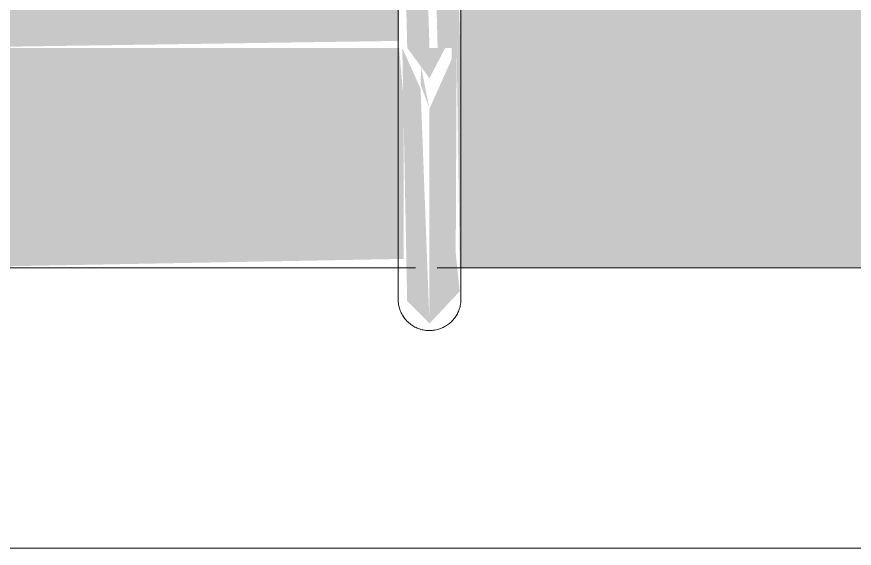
# Model space of a CAD drawing. Header units: inches. Extents: x -55396 to -733, y -290 to 853.
# Drawn here: x -24985.9 to -24979.23, y 282.95 to 287.19 of the extents above; entities that cross this region are included whole.
import ezdxf

# ---------------------------------------------------------------- set-up
doc = ezdxf.new("R2010")
doc.units = ezdxf.units.IN
doc.header["$MEASUREMENT"] = 0
doc.layers.add('Q-SPCQ', color=91, linetype='Continuous', lineweight=9)

# ---------------------------------------------------------------- blocks, each defined once
blk = doc.blocks.new('Basketball_Backstop-Performance_Sports_Systems-3103-Ceiling_Hung - 27_-0_ to 27_-11 7_8_-652462-Section 13')
at = {"layer": 'Q-SPCQ'}
h = blk.add_hatch(color=256, dxfattribs=at)
h.paths.add_polyline_path([(-24982.6117, 286.9375), (-24982.6925, 289.5), (-24982.8531, 289.5), (-24982.7884, 286.9375), (-24982.6764, 286.9375)], flags=0)
h.paths.add_polyline_path([(-24982.7413, 290.125), (-24982.6117, 290.125), (-24982.6764, 290.4375), (-24982.8531, 290.4375), (-24982.7884, 290.125)], flags=0)
h = blk.add_hatch(color=256, dxfattribs=at)
h.paths.add_polyline_path([(-24982.4349, 286.9375), (-24982.3702, 286.9375), (-24982.4349, 289.5), (-24982.6117, 289.5), (-24982.547, 286.9375), (-24982.4867, 286.9375)], flags=0)
h.paths.add_polyline_path([(-24982.3929, 290.125), (-24982.3702, 290.125), (-24982.4349, 290.4375), (-24982.6117, 290.4375), (-24982.5416, 290.125), (-24982.3952, 290.125)], flags=0)
h = blk.add_hatch(color=256, dxfattribs=at)
h.paths.add_polyline_path([(-24986.6117, 286.9375), (-24982.8531, 286.9933), (-24982.8531, 288.6875), (-24983.4867, 288.6279), (-24983.4867, 288.1875), (-24983.6742, 288.1886), (-24983.6742, 288.6875), (-24986.6117, 288.6279), (-24986.6117, 287.3904)], flags=0)
h.paths.add_polyline_path([(-24972.9706, 286.9375), (-24958.2367, 286.9375), (-24958.2367, 287.071), (-24958.4242, 287.1357), (-24958.4242, 287.554), (-24958.2367, 287.59), (-24958.2367, 287.8177), (-24957.7992, 287.8773), (-24957.7765, 288.1839), (-24957.6117, 288.1749), (-24957.5492, 287.7652), (-24957.5172, 287.8773), (-24957.0804, 288.1403), (-24956.8531, 288.1984), (-24956.8531, 288.6875), (-24957.4621, 288.6279), (-24957.4867, 288.3099), (-24957.5172, 288.1875), (-24957.6742, 288.2749), (-24957.7765, 288.3121), (-24957.6742, 288.6875), (-24981.5492, 288.6279), (-24981.6104, 288.1875), (-24981.7367, 288.1975), (-24981.7367, 288.6875), (-24982.3702, 288.6279), (-24982.3702, 286.9375), (-24981.6104, 286.9375)], flags=0)
h.paths.add_polyline_path([(-24954.9867, 286.9375), (-24930.8531, 286.9695), (-24930.8531, 288.6875), (-24931.4867, 288.6137), (-24931.4867, 288.1875), (-24931.6742, 288.1875), (-24931.6742, 288.6875), (-24955.5492, 288.6279), (-24955.4981, 288.453), (-24955.4468, 288.3121), (-24955.7367, 288.248), (-24955.7829, 288.6875), (-24956.3702, 288.6279), (-24956.369, 288.1683), (-24956.1429, 288.1403), (-24955.7246, 287.8125), (-24955.6742, 287.7652), (-24955.6117, 288.1839), (-24955.4242, 288.1749), (-24955.4242, 287.8177), (-24954.9867, 287.7652), (-24954.9867, 287.554), (-24954.7992, 287.4893), (-24954.7992, 287.071), (-24954.9867, 287.0599)], flags=0)
h.paths.add_polyline_path([(-24957.6117, 286.9375), (-24957.5492, 286.9375), (-24957.6117, 287.0599)], flags=0)
h.paths.add_polyline_path([(-24930.3702, 286.9375), (-24926.6117, 286.9375), (-24926.6117, 288.6875), (-24929.5492, 288.6193), (-24929.5492, 288.1875), (-24929.7367, 288.1875), (-24929.7716, 288.6875), (-24930.3702, 288.6169), (-24930.3702, 286.9659)], flags=0)
h = blk.add_hatch(color=256, dxfattribs=at)
h.paths.add_polyline_path([(-24982.7884, 286.9375), (-24982.6117, 286.6958), (-24982.4867, 286.9375), (-24982.7367, 286.9375)], flags=0)
h.paths.add_polyline_path([(-24986.6117, 285.1875), (-24982.8163, 285.2582), (-24982.8166, 286.5132), (-24982.8531, 286.9375), (-24986.6117, 286.9375), (-24986.6117, 285.2471)], flags=0)
h.paths.add_polyline_path([(-24982.3952, 286.9375), (-24982.4349, 286.9375), (-24982.4349, 286.8488)], flags=0)
h.paths.add_polyline_path([(-24981.6104, 285.1875), (-24957.5492, 285.2471), (-24957.6117, 286.6938), (-24957.7992, 286.7021), (-24957.7992, 286.8073), (-24958.2367, 286.8073), (-24958.2367, 286.9375), (-24982.3952, 286.9375), (-24982.371, 285.1875)], flags=0)
h.paths.add_polyline_path([(-24930.7884, 286.9375), (-24930.6117, 286.6958), (-24930.4867, 286.9375), (-24930.7367, 286.9375)], flags=0)
h.paths.add_polyline_path([(-24947.0512, 285.1875), (-24930.8156, 285.2471), (-24930.8162, 286.4996), (-24930.8531, 286.9375), (-24954.9867, 286.9375), (-24954.9867, 286.8073), (-24955.4242, 286.72), (-24955.4242, 286.6938), (-24955.6117, 286.7186), (-24955.6742, 285.1875)], flags=0)
h.paths.add_polyline_path([(-24930.3952, 286.9375), (-24930.4455, 286.9086), (-24930.408, 286.9088)], flags=0)
h.paths.add_polyline_path([(-24930.3794, 285.1875), (-24926.6117, 285.2471), (-24926.6117, 286.9375), (-24930.3959, 286.9089), (-24930.386, 285.2209)], flags=0)
h = blk.add_hatch(color=256, dxfattribs=at)
h.paths.add_polyline_path([(-24982.6117, 286.4541), (-24982.6791, 286.7881), (-24982.6818, 286.6458), (-24982.6283, 286.4996)], flags=0)
h.paths.add_polyline_path([(-24982.6117, 284.7439), (-24982.6824, 286.612), (-24982.8282, 286.9375), (-24982.7893, 284.9239)], flags=0)
blk.add_hatch(color=256, dxfattribs=at).paths.add_polyline_path([(-24982.6117, 284.7439), (-24982.371, 284.9995), (-24982.4029, 285.3058), (-24982.3952, 286.9375), (-24982.6117, 286.4541), (-24982.6117, 284.9611)], flags=0)
for p, q in [((-24982.8617, 289.5), (-24982.8617, 286.9375)), ((-24982.3617, 286.9375), (-24982.3617, 289.5)), ((-24986.6117, 285.1875), (-24982.7221, 285.1875)), ((-24982.5516, 285.1875), (-24957.5492, 285.1875)), ((-24957.5492, 282.955), (-25004.6065, 282.955))]:
    blk.add_line(p, q, dxfattribs=at)
at = {"layer": 'Q-SPCQ', "flags": 128}
for points in [[(-24982.8617, 286.9375), (-24982.8617, 286.8575), (-24982.8617, 286.7777), (-24982.8617, 286.6981), (-24982.8617, 286.6189), (-24982.8617, 286.5402), (-24982.8617, 286.4621), (-24982.8617, 286.3848), (-24982.8617, 286.3084), (-24982.8617, 286.233), (-24982.8617, 286.1587), (-24982.8617, 286.0856), (-24982.8617, 286.0139), (-24982.8617, 285.9437), (-24982.8617, 285.8751), (-24982.8617, 285.8082), (-24982.8617, 285.7431), (-24982.8617, 285.6799), (-24982.8617, 285.6187), (-24982.8617, 285.5597), (-24982.8617, 285.5028), (-24982.8617, 285.4482), (-24982.8617, 285.396), (-24982.8617, 285.3463), (-24982.8617, 285.2991), (-24982.8617, 285.2546), (-24982.8617, 285.2127), (-24982.8617, 285.1736), (-24982.8617, 285.1373), (-24982.8617, 285.1039), (-24982.8617, 285.0734), (-24982.8617, 285.0459), (-24982.8617, 285.0215), (-24982.8617, 285.0001), (-24982.8617, 284.9818), (-24982.8617, 284.9666), (-24982.8617, 284.9546), (-24982.8617, 284.9457), (-24982.8617, 284.9401), (-24982.8617, 284.9376)], [(-24982.3617, 284.9375), (-24982.3617, 284.9391), (-24982.3617, 284.9439), (-24982.3617, 284.9519), (-24982.3617, 284.963), (-24982.3617, 284.9774), (-24982.3617, 284.9948), (-24982.3617, 285.0154), (-24982.3617, 285.039), (-24982.3617, 285.0657), (-24982.3617, 285.0954), (-24982.3617, 285.128), (-24982.3617, 285.1635), (-24982.3617, 285.2019), (-24982.3617, 285.243), (-24982.3617, 285.2868), (-24982.3617, 285.3333), (-24982.3617, 285.3824), (-24982.3617, 285.4339), (-24982.3617, 285.4878), (-24982.3617, 285.5441), (-24982.3617, 285.6026), (-24982.3617, 285.6632), (-24982.3617, 285.7259), (-24982.3617, 285.7905), (-24982.3617, 285.8569), (-24982.3617, 285.9251), (-24982.3617, 285.9948), (-24982.3617, 286.0661), (-24982.3617, 286.1388), (-24982.3617, 286.2128), (-24982.3617, 286.2879), (-24982.3617, 286.3641), (-24982.3617, 286.4411), (-24982.3617, 286.519), (-24982.3617, 286.5976), (-24982.3617, 286.6767), (-24982.3617, 286.7562), (-24982.3617, 286.836), (-24982.3617, 286.9159), (-24982.3617, 286.9375)], [(-24982.8617, 284.9375), (-24982.8617, 284.9391), (-24982.8617, 284.9439), (-24982.8617, 284.9519), (-24982.8617, 284.963), (-24982.8617, 284.9774), (-24982.8617, 284.9948), (-24982.8617, 285.0154), (-24982.8617, 285.039), (-24982.8617, 285.0657), (-24982.8617, 285.0954), (-24982.8617, 285.128), (-24982.8617, 285.1635), (-24982.8617, 285.2019)], [(-24982.3617, 285.2127), (-24982.3617, 285.1736), (-24982.3617, 285.1373), (-24982.3617, 285.1039), (-24982.3617, 285.0734), (-24982.3617, 285.0459), (-24982.3617, 285.0215), (-24982.3617, 285.0001), (-24982.3617, 284.9818), (-24982.3617, 284.9666), (-24982.3617, 284.9546), (-24982.3617, 284.9457), (-24982.3617, 284.9401), (-24982.3617, 284.9376)], [(-24982.6117, 284.6875), (-24982.6217, 284.6877), (-24982.6316, 284.6883), (-24982.6416, 284.6893), (-24982.6515, 284.6907), (-24982.6613, 284.6925), (-24982.6711, 284.6947), (-24982.6807, 284.6972), (-24982.6903, 284.7002), (-24982.6997, 284.7035), (-24982.709, 284.7072), (-24982.7181, 284.7113), (-24982.7271, 284.7158), (-24982.7359, 284.7205), (-24982.7445, 284.7257), (-24982.7528, 284.7312), (-24982.761, 284.737), (-24982.7689, 284.7431), (-24982.7765, 284.7495), (-24982.7839, 284.7563), (-24982.791, 284.7633), (-24982.7978, 284.7706), (-24982.8043, 284.7782), (-24982.8106, 284.786), (-24982.8165, 284.7941), (-24982.822, 284.8024), (-24982.8273, 284.8109), (-24982.8322, 284.8197), (-24982.8367, 284.8286), (-24982.8409, 284.8377), (-24982.8447, 284.8469), (-24982.8481, 284.8563), (-24982.8512, 284.8658), (-24982.8538, 284.8755), (-24982.8561, 284.8852), (-24982.858, 284.895), (-24982.8595, 284.9049), (-24982.8606, 284.9148), (-24982.8613, 284.9248), (-24982.8616, 284.9348), (-24982.8617, 284.9375)], [(-24982.3617, 284.9375), (-24982.3619, 284.9275), (-24982.3625, 284.9175), (-24982.3635, 284.9076), (-24982.3649, 284.8977), (-24982.3666, 284.8878), (-24982.3688, 284.8781), (-24982.3714, 284.8684), (-24982.3744, 284.8589), (-24982.3777, 284.8494), (-24982.3814, 284.8401), (-24982.3855, 284.831), (-24982.3899, 284.8221), (-24982.3947, 284.8133), (-24982.3998, 284.8047), (-24982.4053, 284.7963), (-24982.4111, 284.7882), (-24982.4173, 284.7803), (-24982.4237, 284.7727), (-24982.4305, 284.7653), (-24982.4375, 284.7582), (-24982.4448, 284.7513), (-24982.4524, 284.7448), (-24982.4602, 284.7386), (-24982.4683, 284.7327), (-24982.4766, 284.7271), (-24982.4851, 284.7219), (-24982.4938, 284.717), (-24982.5027, 284.7125), (-24982.5118, 284.7083), (-24982.5211, 284.7045), (-24982.5305, 284.7011), (-24982.54, 284.698), (-24982.5496, 284.6953), (-24982.5594, 284.693), (-24982.5692, 284.6911), (-24982.5791, 284.6896), (-24982.589, 284.6885), (-24982.599, 284.6878), (-24982.609, 284.6875), (-24982.6117, 284.6875)]]:
    blk.add_lwpolyline(points, dxfattribs=at)

msp = doc.modelspace()

# ---------------------------------------------------------------- block references
at = {"layer": 'Q-SPCQ'}
msp.add_blockref('Basketball_Backstop-Performance_Sports_Systems-3103-Ceiling_Hung - 27_-0_ to 27_-11 7_8_-652462-Section 13', (0, 0), dxfattribs=at)

doc.saveas('drawing.dxf')
